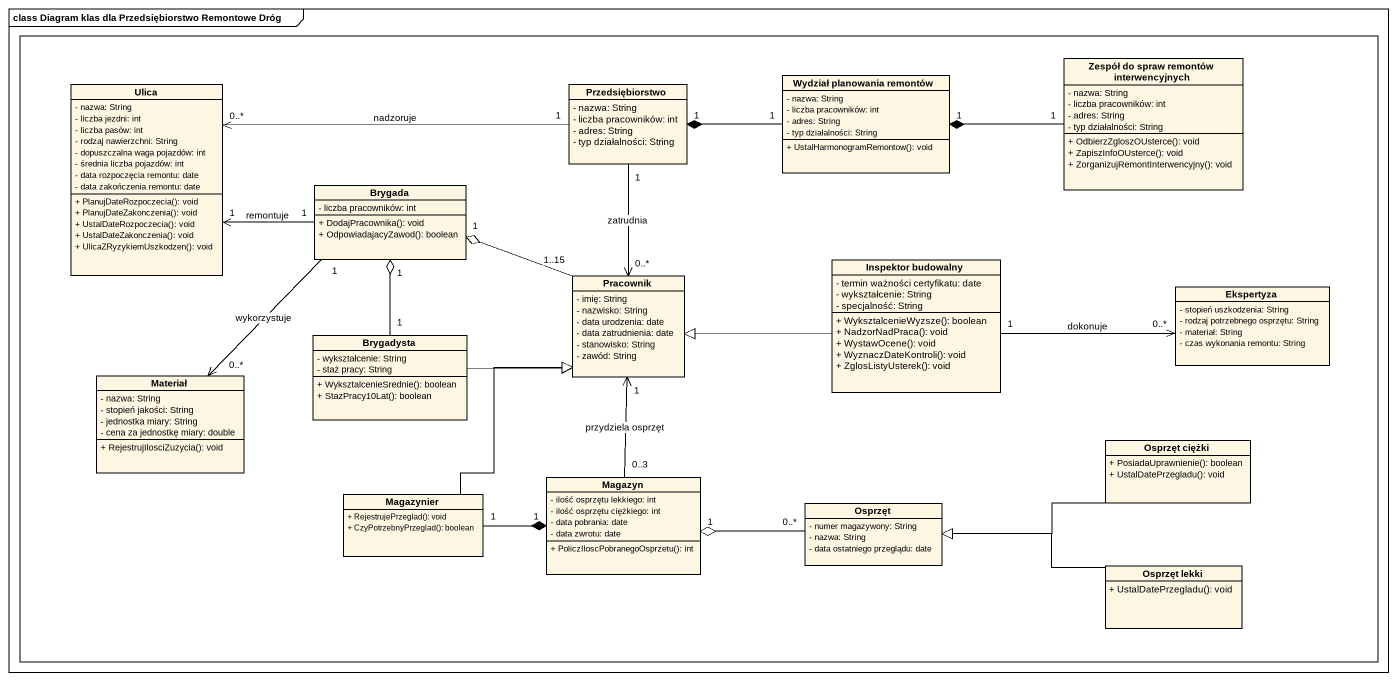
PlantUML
@startuml
mainframe class Diagram klas dla Przedsiębiorstwo Remontowe Dróg
hide circle
hide empty members
skinparam classAttributeIconSize 0
rectangle " " as rectangle1 {
  class "Zespół do spraw remontów interwencyjnych" as Zespół_do_spraw_remontów {
    - nazwa: String
    - liczba pracowników: int
    - adres: String
    - typ działalności: String
    + OdbierzZgloszOUsterce(): void
    + ZapiszInfoOUsterce(): void
    + ZorganizujRemontInterwencyjny(): void
  }
  class Ulica {
    - nazwa: String
    - liczba jezdni: int
    - liczba pasów: int
    - rodzaj nawierzchni: String
    - dopuszczalna waga pojazdów: int
    - średnia liczba pojazdów: int
    - data rozpoczęcia remontu: date
    - data zakończenia remontu: date
    + PlanujDateRozpoczecia(): void
    + PlanujDateZakonczenia(): void
    + UstalDateRozpoczecia(): void
    + UstalDateZakonczenia(): void
    + UlicaZRyzykiemUszkodzen(): void
  }
  class Przedsiębiorstwo {
    - nazwa: String
    - liczba pracowników: int
    - adres: String
    - typ działalności: String
  }
  class "Wydział planowania remontów" as Wydział_planowania_remontów {
    - nazwa: String
    - liczba pracowników: int
    - adres: String
    - typ działalności: String
    + UstalHarmonogramRemontow(): void
  }
  class Brygada {
    - liczba pracowników: int
    + DodajPracownika(): void
    + OdpowiadajacyZawod(): boolean
  }
  class Pracownik {
    - imię: String
    - nazwisko: String
    - data urodzenia: date
    - data zatrudnienia: date
    - stanowisko: String
    - zawód: String
  }
  class "Inspektor budowalny" as Inspektor_budowalny {
    - termin ważności certyfikatu: date
    - wykształcenie: String
    - specjalność: String
    + WyksztalcenieWyzsze(): boolean
    + NadzorNadPraca(): void
    + WystawOcene(): void
    + WyznaczDateKontroli(): void
    + ZglosListyUsterek(): void
  }
  class Ekspertyza {
    - stopień uszkodzenia: String
    - rodzaj potrzebnego osprzętu: String
    - materiał: String
    - czas wykonania remontu: String
  }
  class Brygadysta {
    - wykształcenie: String
    - staż pracy: String
    + WyksztalcenieSrednie(): boolean
    + StazPracy10Lat(): boolean
  }
  class Materiał {
    - nazwa: String
    - stopień jakości: String
    - jednostka miary: String
    - cena za jednostkę miary: double
    + RejestrujIlosciZuzycia(): void
  }
  class Magazyn {
    - ilość osprzętu lekkiego: int
    - ilość osprzętu ciężkiego: int
    - data pobrania: date
    - data zwrotu: date
    + PoliczIloscPobranegoOsprzetu(): int
  }
  class "Osprzęt ciężki" as Osprzęt_ciężki {
    + PosiadaUprawnienie(): boolean
    + UstalDatePrzegladu(): void
  }
  class Magazynier {
    + RejestrujePrzeglad(): void
    + CzyPotrzebnyPrzeglad(): boolean
  }
  class Osprzęt {
    - numer magazywony: String
    - nazwa: String
    - data ostatniego przeglądu: date
  }
  class "Osprzęt lekki" as Osprzęt_lekki {
    + UstalDatePrzegladu(): void
  }
}
Zespół_do_spraw_remontów "1" -left-* "1" Wydział_planowania_remontów
Przedsiębiorstwo "1" -left-> "0..*" Ulica : nadzoruje
Przedsiębiorstwo "1" --> "0..*" Pracownik : zatrudnia
Wydział_planowania_remontów "1" -left-* "1" Przedsiębiorstwo
Brygada "1" -left-> "1" Ulica : remontuje
Brygada "1" --> "0..*" Materiał : wykorzystuje
Pracownik "1..15" -left-o "1" Brygada
Inspektor_budowalny -left-|> Pracownik
Inspektor_budowalny "1" -right-> "0..*" Ekspertyza : dokonuje
Brygadysta "1" -up-o "1" Brygada
Brygadysta -right-|> Pracownik
Magazyn "0..3" -up-> "1" Pracownik : przydziela osprzęt
Osprzęt_ciężki -left-|> Osprzęt
Magazynier -up-|> Pracownik
Magazynier "1" -right-* "1" Magazyn
Osprzęt "0..*" -left-o "1" Magazyn
Osprzęt_lekki -left-|> Osprzęt
@enduml
